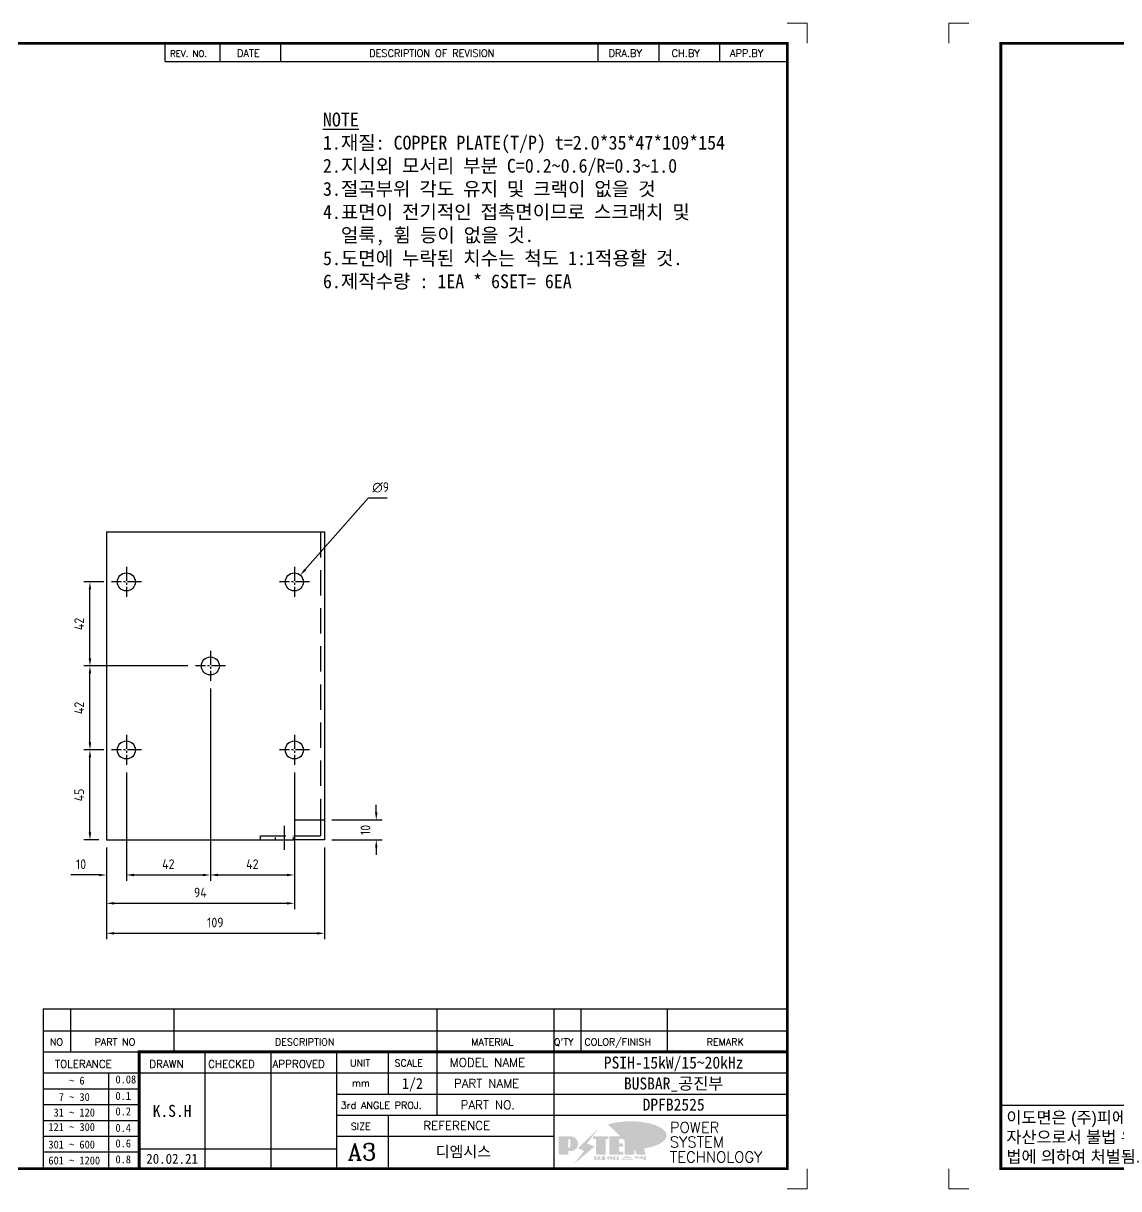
# Model space of a CAD drawing. Header units: millimetres. Extents: x 24815 to 37444, y -10619 to 6020.
# Drawn here: x 26210 to 26758, y -7723 to -7140 of the extents above; entities that cross this region are included whole.
import ezdxf
from ezdxf.enums import TextEntityAlignment as Align

# ---------------------------------------------------------------- set-up
doc = ezdxf.new("R2010")
doc.units = ezdxf.units.MM
for name, pattern in [('CENTER', [50.8, 31.75, -6.35, 6.35, -6.35]), ('CENTER1', [10, 7, -1, 1, -1]), ('HIDDEN', [9.525, 6.35, -3.175]), ('HIDDENX2', [19.05, 12.7, -6.35])]:
    doc.linetypes.add(name, pattern=pattern)
doc.layers.add('FORMAT-1', color=7, linetype='Continuous')
doc.layers.add('line', color=3, linetype='Continuous')
doc.styles.add('h1', font='')
doc.styles.add('HAN', font='')
doc.styles.add('RC', font='ROMANC.SHX')
doc.styles.add('ROMANT', font='romant')
doc.styles.add('RT', font='ROMANT.SHX', dxfattribs={"oblique": 15})
doc.styles.get("Standard").update_dxf_attribs({"font": 'ISOCP.SHX', "bigfont": 'WHGTXT.SHX'})
doc.styles.get('h1').set_extended_font_data('New Gulim')
doc.styles.get('HAN').set_extended_font_data('GulimChe')
doc.dimstyles.new('PS-1.5', dxfattribs={"dimscale": 1.5, "dimtxt": 3.2, "dimasz": 2.5, "dimexe": 2, "dimexo": 2.5, "dimgap": 2, "dimtad": 1, "dimtoh": 1, "dimrnd": 0.05, "dimzin": 12, "dimdsep": 46, "dimtxsty": 'Standard', "dimcen": 0, "dimclrt": 2, "dimazin": 3, "dimtfac": 1, "dimtofl": 0, "dimtmove": 0, "dimatfit": 3, "dimfxl": 0.18, "dimtolj": 1, "dimtzin": 0, "dimarcsym": 0})

# ---------------------------------------------------------------- blocks, each defined once
blk = doc.blocks.new('no3')
at = {"color": 180}
for p, q in [((0, 5.5), (0, 0)), ((0, 5.5), (186, 5.5)), ((6.79, 5.5), (6.79, 0)), ((32.74, 0.11), (32.74, 5.5)), ((98.4, 5.5), (98.4, 0)), ((127.61, 5.5), (127.61, 0)), ((134.43, 5.5), (134.43, 0)), ((155.98, 5.5), (155.98, 0))]:
    blk.add_line(p, q, dxfattribs=at)
at = {"color": 2, "style": 'RT', "oblique": 15}
blk.add_attdef('NO', text='', height=1.74, dxfattribs=at).set_placement((3.38, 2.51), align=Align.MIDDLE_CENTER)
at = {"color": 2, "style": 'HAN'}
for tag, p in [('PART-NO', (19.76, 2.75)), ('MATERIAL', (111.38, 2.75)), ("Q'TY", (131.02, 2.75)), ('COLOR/FINISH', (145.2, 2.75)), ('REMARK', (170.76, 2.75))]:
    blk.add_attdef(tag, text='', height=2.9, dxfattribs=at).set_placement(p, align=Align.MIDDLE_CENTER)
blk.add_attdef('DESCRIPTION', text='', height=2.9, dxfattribs=at).set_placement((34.51, 2.75), align=Align.MIDDLE_LEFT)
blk = doc.blocks.new('t3')
for p, q in [((0, 15.88), (46.25, 15.88)), ((0, 15.88), (0, 0)), ((46.25, 15.88), (46.25, 0)), ((0, 0), (46.25, 0))]:
    blk.add_line(p, q)
at = {"color": 1, "style": 'h1'}
for s, p in [('이도면은 (주)피에스텍의', (1.4, 11.29)), ('자산으로서 불법 유출시', (1.4, 6.41)), ('법에 의하여 처벌됨.', (1.4, 1.52))]:
    blk.add_text(s, height=3, dxfattribs=at).set_placement(p)
blk = doc.blocks.new('new LOGO')
at = {"layer": 'line'}
h = blk.add_hatch(color=250, dxfattribs=at)
h.paths.add_polyline_path([(44.5, 69.4), (46.6, 69.4, -0.129793), (52, 68, 0.221832), (43.6, 71.9), (41.5, 71.9), (41.5, 27.9), (43.6, 27.9, 0.02048), (44.5, 28)], flags=17)
h.paths.add_polyline_path([(44.5, 13.9), (57.3, 13.9, 0.72362), (77.1, 73.9, -0.679777), (54.3, 16.4), (41.5, 16.4), (41.5, -0.1), (3, -0.1), (3, -2.6), (44.5, -2.6)])
h.paths.add_polyline_path([(117.9, 14.2), (71.5, -44.4), (77.1, -39.6), (120.8, 15.6), (92, 28.9), (173.3, 106), (177.5, 111.4), (89.1, 27.6)])
h.paths.add_polyline_path([(162.7, 71.9), (162.7, 69.4), (172.5, 69.4), (172.5, 71.9)], flags=17)
h.paths.add_polyline_path([(217.7, 69.4), (230.5, 69.4), (230.5, 80.4), (227.5, 80.4), (227.5, 71.9), (214.7, 71.9), (214.7, -0.1), (175.5, -0.1), (175.5, -2.6), (217.7, -2.6)])
h.paths.add_polyline_path([(297.8, 46.6), (294.8, 46.6), (294.8, 37.4), (276, 37.4), (276, 10.9), (279, 10.9), (279, 34.9), (297.8, 34.9)])
h.paths.add_polyline_path([(300, 8.4), (297, 8.4), (297, -0.1), (237.5, -0.1), (237.5, -2.6), (300, -2.6)])
h.paths.add_polyline_path([(297.8, 80.4), (294.8, 80.4), (294.8, 71.9), (276, 71.9), (276, 49.1), (279, 49.1), (279, 69.4), (297.8, 69.4)])
h.paths.add_polyline_path([(350.2, 80.4), (347.2, 80.4), (347.2, 61.6), (350.2, 63.5)])
h.paths.add_polyline_path([(350.2, 26.7), (347.2, 35.2), (347.2, -0.1), (308.5, -0.1), (308.5, -2.6), (350.2, -2.6)])
h.paths.add_polyline_path([(402.7, 80.4), (396.5, 80.4), (379.6, 66.8), (400.5, -0.1), (361.8, -0.1), (362.7, -2.6), (403.5, -2.6), (382.6, 64.3)])
blk.add_hatch(color=5, dxfattribs=at).paths.add_polyline_path([(166.3, 35), (131, 49), (180.4, 112.7), (92, 28.9), (120.8, 15.6), (74.4, -43)])
h = blk.add_hatch(color=253, dxfattribs=at)
edge = h.paths.add_edge_path()
edge.add_ellipse((333.9, 86.4), major_axis=(-165.9, 0), ratio=0.39426, start_angle=111.5127, end_angle=334.469)
edge.add_ellipse((314.1, 81.2), major_axis=(-153.7, 0), ratio=0.40699, start_angle=121.3066, end_angle=327.7437, ccw=False)
edge.add_line((394, 27.8), (394.7, 25.6))
h = blk.add_hatch(color=1, dxfattribs=at)
h.paths.add_polyline_path([(41.5, 16.4), (54.3, 16.4, 1), (54.3, 82.9), (0, 82.9), (0, -0.1), (41.5, -0.1)])
h.paths.add_polyline_path([(41.5, 27.9), (41.5, 71.9), (43.6, 71.9, -0.414214), (54.6, 60.9), (54.6, 38.9, -0.414214), (43.6, 27.9)], flags=16)
h.paths.add_polyline_path([(214.7, 71.9), (227.5, 71.9), (227.5, 82.9), (159.7, 82.9), (159.7, 71.9), (172.5, 71.9), (172.5, -0.1), (214.7, -0.1)])
h.paths.add_polyline_path([(276, 37.4), (294.8, 37.4), (294.8, 49.1), (276, 49.1), (276, 71.9), (294.8, 71.9), (294.8, 82.9), (234.5, 82.9), (234.5, -0.1), (297, -0.1), (297, 10.9), (276, 10.9)])
h.paths.add_polyline_path([(347.2, 35.2), (359.7, -0.1), (400.5, -0.1), (379.6, 66.8), (399.7, 82.9), (380.6, 82.9), (347.2, 61.6), (347.2, 82.9), (305.5, 82.9), (305.5, -0.1), (347.2, -0.1)])
h = blk.add_hatch(color=250, dxfattribs=at)
edge = h.paths.add_edge_path()
edge.add_ellipse((237.8, -17.6), major_axis=(-14.3, 0), ratio=0.526336, start_angle=192.2456, end_angle=269.0748)
edge.add_line((238.1, -10.1), (237.6, -10.1))
edge.add_ellipse((237.8, -17.6), major_axis=(-14.3, 0), ratio=0.526336, start_angle=270.9252, end_angle=449.0748)
edge.add_line((237.6, -25.1), (238.1, -25.1))
edge.add_ellipse((237.8, -17.6), major_axis=(-14.3, 0), ratio=0.526336, start_angle=450.9252, end_angle=527.7544)
edge.add_line((251.7, -19.2), (254.1, -19.2))
edge.add_line((254.1, -19.2), (254.1, -27.1))
edge.add_line((254.1, -27.1), (263.1, -27.1))
edge.add_line((263.1, -27.1), (263.1, -10.1))
edge.add_line((263.1, -10.1), (254.1, -10.1))
edge.add_line((254.1, -10.1), (254.1, -16))
edge.add_line((254.1, -16), (251.7, -16))
h.paths.add_polyline_path([(241, -16.4), (241, -18.7, -1), (234.4, -18.7), (234.4, -16.4, -1)], flags=16)
h.paths.add_polyline_path([(278.2, -10.1), (268.1, -10.1), (268.1, -27.1), (278.2, -27.1)])
h.paths.add_polyline_path([(310.3, -10.1), (310.3, -11.1, -0.157169), (289.3, -17.5), (294, -19.9, 0.128407), (316.3, -15.9, 0.128407), (338.6, -19.9), (343.3, -17.5, -0.157169), (322.2, -11.1), (322.2, -10.1)])
h.paths.add_polyline_path([(342.1, -25.1), (342.1, -22.3), (290.4, -22.3), (290.4, -25.1)])
h.paths.add_polyline_path([(352, -10.1), (352, -16.2, 0.414214), (354, -18.2), (378.7, -18.2), (378.7, -19.6), (390.2, -19.6), (390.2, -10.1), (378.7, -10.1), (378.7, -13.6), (374.7, -13.6), (374.7, -15.1), (378.7, -15.1), (378.7, -16.2), (364.7, -16.2), (364.7, -15.1), (371.2, -15.1), (371.2, -13.6), (364.7, -13.6), (364.7, -12.6), (374.7, -12.6), (374.7, -10.1)])
h.paths.add_polyline_path([(393.8, -10.1), (393.8, -19.6), (405, -19.6), (405, -10.1)])
h.paths.add_polyline_path([(405, -27.1), (405, -20.9), (356.8, -20.9), (356.8, -23), (391.8, -23), (391.8, -27.1)])
h.paths.add_polyline_path([(200.4, -10.1), (200.4, -22.3), (193.2, -22.3), (193.2, -12.6), (196.6, -12.6), (196.6, -10.1), (161, -10.1), (161, -12.6), (164.5, -12.6), (164.5, -22.3), (161, -22.3), (161, -25.1), (200.4, -25.1), (200.4, -27.1), (213.9, -27.1), (213.9, -10.1)])
h.paths.add_polyline_path([(182, -12.6), (175.6, -12.6), (175.6, -22.3), (182, -22.3)], flags=17)
blk = doc.blocks.new('format-3')
at = {"color": 3, "lineweight": 9}
for p, q in [((0, 286.3), (0, 291.3)), ((5, 291.3), (0, 291.3)), ((414.5, 291.3), (419.5, 291.3)), ((419.5, 286.3), (419.5, 291.3)), ((0, 5), (0, 0)), ((419.5, 5), (419.5, 0)), ((5, 0), (0, 0)), ((414.5, 0), (419.5, 0))]:
    blk.add_line(p, q, dxfattribs=at)
at = {"color": 180}
for p, q in [((258.97, 281.75), (258.97, 286.3)), ((272.71, 281.75), (272.71, 286.3)), ((287.94, 281.75), (287.94, 286.3)), ((367.22, 281.75), (367.22, 286.3)), ((382.45, 281.75), (382.45, 286.3)), ((397.61, 281.75), (397.61, 286.3)), ((258.97, 281.75), (414.5, 281.75)), ((228.5, 39.49), (228.5, 5)), ((228.5, 39.49), (414.5, 39.49)), ((235.29, 39.49), (235.29, 34.21)), ((261.24, 34.21), (261.24, 39.49)), ((326.9, 39.49), (326.9, 34.21)), ((356.11, 39.49), (356.11, 34.21)), ((362.93, 39.49), (362.93, 34.21)), ((384.48, 39.49), (384.48, 34.21)), ((228.5, 34.21), (252.48, 34.21)), ((268.96, 5), (268.96, 34.21)), ((285.45, 5), (285.45, 34.21)), ((301.94, 5), (301.94, 34.21)), ((314.72, 34.21), (314.72, 23.65)), ((326.9, 34.21), (326.9, 18.37)), ((356.11, 34.21), (356.11, 5)), ((228.5, 28.93), (252.48, 28.93)), ((244.89, 5.23), (244.89, 28.93)), ((252.48, 28.93), (414.5, 28.93)), ((228.5, 24.98), (252.48, 24.98)), ((301.94, 23.65), (414.5, 23.65)), ((228.5, 21.03), (252.48, 21.03)), ((301.94, 18.37), (414.5, 18.37)), ((314.72, 18.37), (314.72, 5)), ((228.5, 17.08), (252.48, 17.08)), ((228.5, 13.13), (252.48, 13.13)), ((301.94, 13.09), (356.11, 13.09)), ((228.5, 9.18), (252.48, 9.18)), ((252.48, 9.95), (301.94, 9.95))]:
    blk.add_line(p, q, dxfattribs=at)
at = {"const_width": 0.7}
blk.add_lwpolyline([(252.48, 5), (252.48, 34.21), (414.5, 34.21)], dxfattribs=at)
at = {"layer": 'FORMAT-1', "const_width": 0.7}
blk.add_lwpolyline([(13, 5), (13, 286.3), (414.5, 286.3), (414.5, 5)], close=True, dxfattribs=at)
blk.add_blockref('t3', (13, 5))
at = {"xscale": 0.05400000000000027, "yscale": 0.05400000000000027, "zscale": 0.05400000000000027}
blk.add_blockref('new LOGO', (357.35, 8.65), dxfattribs=at)
at = {"color": 2}
for s, height, style, p in [('REV. NO.', 1.56, 'RC', (260.23, 282.95)), ('DATE', 1.788, 'RC', (276.95, 282.94)), ('DESCRIPTION OF REVISION', 1.7875, 'RC', (309.98, 282.94)), ('DRA.BY', 1.788, 'RC', (369.83, 282.94)), ('CH.BY', 1.788, 'RC', (385.59, 282.94)), ('APP.BY', 1.788, 'RC', (400.18, 282.94)), ('COLOR/FINISH', 1.7424, 'RC', (363.8, 35.83)), ('NO', 1.742, 'RC', (230.16, 35.83)), ('PART NO', 1.742, 'RC', (241.36, 35.83)), ('DESCRIPTION', 1.7424, 'RC', (286.43, 35.83)), ('MATERIAL', 1.742, 'RC', (335.52, 35.83)), ("Q'TY", 1.742, 'RC', (356.17, 35.83)), ('REMARK', 1.742, 'RC', (394.37, 35.83)), (' TOLERANCE', 1.9, 'RC', (230.11, 30.22)), ('DRAWN', 1.9, 'RC', (255, 30.22)), ('CHECKED', 1.9, 'RC', (269.71, 30.22)), ('APPROVED', 1.9, 'RC', (285.8, 30.22)), ('UNIT', 1.742, 'RC', (305.19, 30.55)), ('SCALE', 1.742, 'RC', (316.32, 30.55)), ('MODEL NAME', 2.178, 'RC', (330.12, 30.46)), ('    ~ 6', 2, 'HAN', (229.8, 26.03)), ('0.08', 2, 'HAN', (246.57, 26.31)), ('mm', 1.742, 'RC', (305.67, 25.56)), ('PART NAME', 2.178, 'RC', (331.17, 25.24)), ('  7 ~ 30', 2, 'HAN', (229.8, 21.91)), ('0.1', 2, 'HAN', (246.57, 22.2)), ('3rd ANGLE PROJ.', 1.7424, 'RC', (302.87, 19.97)), ('PART NO.', 2.178, 'RC', (332.84, 19.85)), (' 31 ~ 120', 2, 'HAN', (229.8, 18.04)), ('0.2', 2, 'HAN', (246.57, 18.32)), ('121 ~ 300', 2, 'HAN', (229.8, 14.42)), ('0.4', 2, 'HAN', (246.57, 14.2)), ('SIZE', 1.742, 'RC', (305.39, 14.71)), ('REFERENCE', 2.178, 'RC', (323.52, 14.69)), ('301 ~ 600', 2, 'HAN', (229.8, 10.04)), ('0.6', 2, 'HAN', (246.57, 10.32)), ('601 ~ 1200', 2, 'HAN', (229.8, 6.05)), ('0.8', 2, 'HAN', (246.57, 6.33))]:
    blk.add_text(s, height=height, dxfattribs=dict(at, style=style)).set_placement(p)
at = {"style": 'ROMANT'}
for s, p in [('POWER', (385.15, 13.96)), ('SYSTEM', (385.15, 10.31)), ('TECHNOLOGY', (385.15, 6.56))]:
    blk.add_text(s, height=2.7, dxfattribs=at).set_placement(p)
at = {"color": 2, "lineweight": 25, "style": 'RC'}
blk.add_text('A3', height=4.182, dxfattribs=at).set_placement((304.61, 7.14))
at = {"style": 'HAN'}
for tag, height, p in [('MODEL-NAME', 3, (386.1, 31.53)), ('SCALE', 2.7, (320.81, 26.29)), ('PART-NAME', 3, (386.1, 26.29)), ('DRA-BY', 3, (260.72, 19.44)), ('CH-BY', 3, (277.21, 19.44)), ('APP-BY', 3, (293.7, 19.44)), ('PART-NO', 3, (386.1, 21.01)), ('CH-DATE', 2.5, (277.21, 7.47)), ('관련업체', 3, (333.52, 9.26)), ('DRA-DATE', 2.5, (260.72, 7.47)), ('APP-DATE', 2.5, (293.7, 7.47))]:
    blk.add_attdef(tag, text='', height=height, dxfattribs=at).set_placement(p, align=Align.MIDDLE_CENTER)
blk = doc.blocks.new('*D1265')
at = {"color": 0, "lineweight": -2, "transparency": 16777216}
for p, q in [((26250.72, -7503.39), (26240.77, -7503.39)), ((26243.77, -7544.64), (26243.77, -7507.14)), ((26248.22, -7548.39), (26240.77, -7548.39))]:
    blk.add_line(p, q, dxfattribs=at)
at = {"color": 0, "transparency": 16777216}
for points in [[(26243.14, -7507.14), (26244.39, -7507.14), (26243.77, -7503.39)], [(26243.14, -7544.64), (26244.39, -7544.64), (26243.77, -7548.39)]]:
    blk.add_solid(points, dxfattribs=at)
at = {"layer": 'Defpoints', "color": 0, "transparency": 16777216}
for p in [(26243.77, -7503.39), (26254.47, -7503.39), (26251.97, -7548.39, 0)]:
    blk.add_point(p, dxfattribs=at)
at = {"color": 2, "transparency": 16777216, "insert": (26238.37, -7525.89), "char_height": 4.8, "attachment_point": 5, "rotation": 90}
blk.add_mtext('\\A1;45', dxfattribs=at)
blk = doc.blocks.new('*D1266')
at = {"color": 0, "lineweight": -2, "transparency": 16777216}
for p, q in [((26292.72, -7461.39), (26240.77, -7461.39)), ((26243.77, -7499.64), (26243.77, -7465.14)), ((26250.72, -7503.39), (26240.77, -7503.39))]:
    blk.add_line(p, q, dxfattribs=at)
at = {"color": 0, "transparency": 16777216}
for points in [[(26243.14, -7465.14), (26244.39, -7465.14), (26243.77, -7461.39)], [(26243.14, -7499.64), (26244.39, -7499.64), (26243.77, -7503.39)]]:
    blk.add_solid(points, dxfattribs=at)
at = {"layer": 'Defpoints', "color": 0, "transparency": 16777216}
for p in [(26243.77, -7461.39), (26296.47, -7461.39), (26254.47, -7503.39)]:
    blk.add_point(p, dxfattribs=at)
at = {"color": 2, "transparency": 16777216, "insert": (26238.37, -7482.39), "char_height": 4.8, "attachment_point": 5, "rotation": 90}
blk.add_mtext('\\A1;42', dxfattribs=at)
blk = doc.blocks.new('*D1267')
at = {"color": 0, "lineweight": -2, "transparency": 16777216}
for p, q in [((26250.72, -7419.39), (26240.77, -7419.39)), ((26243.77, -7457.64), (26243.77, -7423.14)), ((26292.72, -7461.39), (26240.77, -7461.39))]:
    blk.add_line(p, q, dxfattribs=at)
at = {"color": 0, "transparency": 16777216}
for points in [[(26243.14, -7423.14), (26244.39, -7423.14), (26243.77, -7419.39)], [(26243.14, -7457.64), (26244.39, -7457.64), (26243.77, -7461.39)]]:
    blk.add_solid(points, dxfattribs=at)
at = {"layer": 'Defpoints', "color": 0, "transparency": 16777216}
for p in [(26243.77, -7419.39), (26254.47, -7419.39), (26296.47, -7461.39)]:
    blk.add_point(p, dxfattribs=at)
at = {"color": 2, "transparency": 16777216, "insert": (26238.37, -7440.39), "char_height": 4.8, "attachment_point": 5, "rotation": 90}
blk.add_mtext('\\A1;42', dxfattribs=at)
blk = doc.blocks.new('*D1268')
at = {"color": 0, "lineweight": -2, "transparency": 16777216}
for p, q in [((26261.97, -7514.64), (26261.97, -7568.89)), ((26251.97, -7552.14), (26251.97, -7568.89)), ((26248.22, -7565.89), (26234.14, -7565.89)), ((26265.72, -7565.89), (26269.47, -7565.89))]:
    blk.add_line(p, q, dxfattribs=at)
at = {"color": 0, "transparency": 16777216}
for points in [[(26248.22, -7565.26), (26248.22, -7566.51), (26251.97, -7565.89)], [(26265.72, -7565.26), (26265.72, -7566.51), (26261.97, -7565.89)]]:
    blk.add_solid(points, dxfattribs=at)
at = {"layer": 'Defpoints', "color": 0, "transparency": 16777216}
for p in [(26261.97, -7510.89), (26251.97, -7548.39, 0), (26261.97, -7565.89)]:
    blk.add_point(p, dxfattribs=at)
at = {"color": 2, "transparency": 16777216, "insert": (26239.3, -7560.49), "char_height": 4.8, "attachment_point": 5}
blk.add_mtext('\\A1;10', dxfattribs=at)
blk = doc.blocks.new('*D1269')
at = {"color": 0, "lineweight": -2, "transparency": 16777216}
for p, q in [((26303.97, -7472.64), (26303.97, -7568.89)), ((26261.97, -7514.64), (26261.97, -7568.89)), ((26265.72, -7565.89), (26300.22, -7565.89))]:
    blk.add_line(p, q, dxfattribs=at)
at = {"color": 0, "transparency": 16777216}
for points in [[(26265.72, -7565.26), (26265.72, -7566.51), (26261.97, -7565.89)], [(26300.22, -7565.26), (26300.22, -7566.51), (26303.97, -7565.89)]]:
    blk.add_solid(points, dxfattribs=at)
at = {"layer": 'Defpoints', "color": 0, "transparency": 16777216}
for p in [(26303.97, -7468.89), (26261.97, -7510.89), (26303.97, -7565.89)]:
    blk.add_point(p, dxfattribs=at)
at = {"color": 2, "transparency": 16777216, "insert": (26282.97, -7560.49), "char_height": 4.8, "attachment_point": 5}
blk.add_mtext('\\A1;42', dxfattribs=at)
blk = doc.blocks.new('*D1270')
at = {"color": 0, "lineweight": -2, "transparency": 16777216}
for p, q in [((26303.97, -7472.64), (26303.97, -7568.89)), ((26345.97, -7514.64), (26345.97, -7568.89)), ((26307.72, -7565.89), (26342.22, -7565.89))]:
    blk.add_line(p, q, dxfattribs=at)
at = {"color": 0, "transparency": 16777216}
for points in [[(26307.72, -7565.26), (26307.72, -7566.51), (26303.97, -7565.89)], [(26342.22, -7565.26), (26342.22, -7566.51), (26345.97, -7565.89)]]:
    blk.add_solid(points, dxfattribs=at)
at = {"layer": 'Defpoints', "color": 0, "transparency": 16777216}
for p in [(26303.97, -7468.89), (26345.97, -7510.89), (26345.97, -7565.89)]:
    blk.add_point(p, dxfattribs=at)
at = {"color": 2, "transparency": 16777216, "insert": (26324.97, -7560.49), "char_height": 4.8, "attachment_point": 5}
blk.add_mtext('\\A1;42', dxfattribs=at)
blk = doc.blocks.new('*D1271')
at = {"color": 0, "lineweight": -2, "transparency": 16777216}
for p, q in [((26251.97, -7552.14), (26251.97, -7583.04)), ((26345.97, -7552.14), (26345.97, -7583.04)), ((26255.72, -7580.04), (26342.22, -7580.04))]:
    blk.add_line(p, q, dxfattribs=at)
at = {"color": 0, "transparency": 16777216}
for points in [[(26255.72, -7579.42), (26255.72, -7580.67), (26251.97, -7580.04)], [(26342.22, -7579.42), (26342.22, -7580.67), (26345.97, -7580.04)]]:
    blk.add_solid(points, dxfattribs=at)
at = {"layer": 'Defpoints', "color": 0, "transparency": 16777216}
for p in [(26251.97, -7548.39, 0), (26345.97, -7548.39), (26345.97, -7580.04)]:
    blk.add_point(p, dxfattribs=at)
at = {"color": 2, "transparency": 16777216, "insert": (26298.97, -7574.64), "char_height": 4.8, "attachment_point": 5}
blk.add_mtext('\\A1;94', dxfattribs=at)
blk = doc.blocks.new('*D1272')
at = {"color": 0, "lineweight": -2, "transparency": 16777216}
for p, q in [((26251.97, -7552.14), (26251.97, -7598.04)), ((26360.97, -7552.14), (26360.97, -7598.04)), ((26255.72, -7595.04), (26357.22, -7595.04))]:
    blk.add_line(p, q, dxfattribs=at)
at = {"color": 0, "transparency": 16777216}
for points in [[(26255.72, -7594.42), (26255.72, -7595.67), (26251.97, -7595.04)], [(26357.22, -7594.42), (26357.22, -7595.67), (26360.97, -7595.04)]]:
    blk.add_solid(points, dxfattribs=at)
at = {"layer": 'Defpoints', "color": 0, "transparency": 16777216}
for p in [(26251.97, -7548.39, 0), (26360.97, -7548.39), (26360.97, -7595.04)]:
    blk.add_point(p, dxfattribs=at)
at = {"color": 2, "transparency": 16777216, "insert": (26306.47, -7589.64), "char_height": 4.8, "attachment_point": 5}
blk.add_mtext('\\A1;109', dxfattribs=at)
blk = doc.blocks.new('*D1273')
at = {"color": 0, "lineweight": -2, "transparency": 16777216}
for p, q in [((26386.92, -7534.64), (26386.92, -7530.89)), ((26364.72, -7538.39), (26389.92, -7538.39)), ((26364.72, -7548.39), (26389.92, -7548.39)), ((26386.92, -7552.14), (26386.92, -7555.89))]:
    blk.add_line(p, q, dxfattribs=at)
at = {"color": 0, "transparency": 16777216}
for points in [[(26386.29, -7534.64), (26387.54, -7534.64), (26386.92, -7538.39)], [(26386.29, -7552.14), (26387.54, -7552.14), (26386.92, -7548.39)]]:
    blk.add_solid(points, dxfattribs=at)
at = {"layer": 'Defpoints', "color": 0, "transparency": 16777216}
for p in [(26360.97, -7538.39), (26386.92, -7538.39), (26360.97, -7548.39)]:
    blk.add_point(p, dxfattribs=at)
at = {"color": 2, "transparency": 16777216, "insert": (26381.52, -7543.39), "char_height": 4.8, "attachment_point": 5, "rotation": 90}
blk.add_mtext('\\A1;10', dxfattribs=at)
blk = doc.blocks.new('*D1274')
at = {"color": 0, "lineweight": -2, "transparency": 16777216}
for p, q in [((26382.83, -7377.54), (26351.42, -7413.2)), ((26392.41, -7377.54), (26382.83, -7377.54))]:
    blk.add_line(p, q, dxfattribs=at)
at = {"color": 0, "transparency": 16777216}
blk.add_solid([(26350.95, -7412.79), (26351.89, -7413.61), (26348.94, -7416.02)], dxfattribs=at)
at = {"layer": 'Defpoints', "color": 0, "transparency": 16777216}
for p in [(26348.94, -7416.02), (26342.99, -7422.77)]:
    blk.add_point(p, dxfattribs=at)
at = {"color": 2, "transparency": 16777216, "insert": (26389.12, -7372.14), "char_height": 4.8, "attachment_point": 5}
blk.add_mtext('\\A1;∅9', dxfattribs=at)

msp = doc.modelspace()

# ---------------------------------------------------------------- linework, layer by layer
at = {"color": 6}
for p, q in [((26251.96569, -7394.39186), (26251.96569, -7548.39186, -0.00001)), ((26251.96569, -7394.39186, 0.00071), (26360.96569, -7394.39186, 0.00071)), ((26360.96569, -7394.39186), (26360.96569, -7538.39186, -0.00001)), ((26345.96569, -7538.39186, -0.00001), (26360.96569, -7538.39186, -0.00001)), ((26345.96569, -7538.39186, -0.00001), (26345.96569, -7548.39186, -0.00001)), ((26358.96569, -7538.39186, 0.00071), (26358.96569, -7546.39186, 0.00071)), ((26360.96569, -7538.39186, 0.00071), (26360.96569, -7548.39186, 0.00071)), ((26251.96569, -7548.39186, -0.00001), (26345.96569, -7548.39186, -0.00001)), ((26345.96569, -7546.39186, 0.00071), (26358.96569, -7546.39186, 0.00071)), ((26360.96569, -7548.39186, 0.00071), (26345.96569, -7548.39186, 0.00071))]:
    msp.add_line(p, q, dxfattribs=at)
at = {"color": 2, "linetype": 'HIDDENX2'}
for p, q in [((26358.96569, -7394.39186), (26358.96569, -7538.39186, -0.00001)), ((26328.96569, -7548.39186, 0.00071), (26328.96569, -7546.39186, 0.00071)), ((26328.96569, -7546.39186, 0.00071), (26345.96569, -7546.39186, 0.00071))]:
    msp.add_line(p, q, dxfattribs=at)
at = {"color": 1, "linetype": 'CENTER1'}
for p, q in [((26261.96569, -7411.89186), (26261.96569, -7426.89186)), ((26345.96569, -7411.89186), (26345.96569, -7426.89186)), ((26269.46569, -7419.39186), (26254.46569, -7419.39186)), ((26353.46569, -7419.39186), (26338.46569, -7419.39186)), ((26303.96569, -7453.89186), (26303.96569, -7468.89186)), ((26311.46569, -7461.39186), (26296.46569, -7461.39186)), ((26261.96569, -7495.89186), (26261.96569, -7510.89186)), ((26345.96569, -7495.89186), (26345.96569, -7510.89186)), ((26269.46569, -7503.39186), (26254.46569, -7503.39186)), ((26353.46569, -7503.39186), (26338.46569, -7503.39186))]:
    msp.add_line(p, q, dxfattribs=at)
at = {"color": 1, "linetype": 'CENTER', "ltscale": 3}
msp.add_line((26340.96569, -7553.39186, 0.00071), (26340.96569, -7541.39186, 0.00071), dxfattribs=at)
at = {"color": 2, "linetype": 'HIDDEN', "ltscale": 0.2}
for p, q in [((26336.46569, -7548.39186, 0.0007), (26336.46569, -7546.39186, 0.0007)), ((26345.46569, -7548.39186, 0.0007), (26345.46569, -7546.39186, 0.0007))]:
    msp.add_line(p, q, dxfattribs=at)
at = {"color": 6}
for centre in [(26261.96569, -7419.39186), (26345.96569, -7419.39186), (26303.96569, -7461.39186), (26261.96569, -7503.39186), (26345.96569, -7503.39186)]:
    msp.add_circle(centre, 4.5, dxfattribs=at)

# ---------------------------------------------------------------- block references
ref = msp.add_blockref('format-3', (25763.39905, -7722.71426), dxfattribs=dict(xscale=2, yscale=2, zscale=2))
ref.add_attrib('DRA-DATE', '20.02.21', dxfattribs={"height": 5, "style": 'HAN'}).set_placement((26284.83912, -7707.76426), align=Align.MIDDLE_CENTER)
ref.add_attrib('DRA-BY', 'K.S.H', dxfattribs={"height": 6, "style": 'HAN'}).set_placement((26284.83912, -7683.83002), align=Align.MIDDLE_CENTER)
ref.add_attrib('MODEL-NAME', 'PSIH-15kW/15~20kHz', dxfattribs={"lineweight": 35, "height": 6, "style": 'HAN'}).set_placement((26535.59002, -7659.66404), align=Align.MIDDLE_CENTER)
ref.add_attrib('PART-NAME', 'BUSBAR_공진부', dxfattribs={"lineweight": 35, "height": 6, "style": 'HAN'}).set_placement((26535.59002, -7670.12578), align=Align.MIDDLE_CENTER)
ref.add_attrib('PART-NO', 'DPFB2525', dxfattribs={"lineweight": 35, "height": 6, "style": 'HAN'}).set_placement((26535.59002, -7680.68578), align=Align.MIDDLE_CENTER)
ref.add_attrib('SCALE', '1/2', dxfattribs={"height": 5.4, "style": 'HAN'}).set_placement((26405.01524, -7670.12578), align=Align.MIDDLE_CENTER)
ref.add_attrib('관련업체', '디엠시스', dxfattribs={"height": 5.5, "style": 'HAN'}).set_placement((26430.44565, -7704.18889), align=Align.MIDDLE_CENTER)
ref = msp.add_blockref('format-3', (26673.15983, -7722.71426), dxfattribs=dict(xscale=2, yscale=2, zscale=2))
ref.add_attrib('DRA-DATE', '20.02.21', dxfattribs={"height": 5, "style": 'HAN'}).set_placement((27194.5999, -7707.76426), align=Align.MIDDLE_CENTER)
ref.add_attrib('DRA-BY', 'K.S.H', dxfattribs={"height": 6, "style": 'HAN'}).set_placement((27194.5999, -7683.83002), align=Align.MIDDLE_CENTER)
ref.add_attrib('MODEL-NAME', 'PSIH-15kW/15~20kHz', dxfattribs={"lineweight": 35, "height": 6, "style": 'HAN'}).set_placement((27445.3508, -7659.66404), align=Align.MIDDLE_CENTER)
ref.add_attrib('PART-NAME', 'BUSBAR_공진부', dxfattribs={"lineweight": 35, "height": 6, "style": 'HAN'}).set_placement((27445.3508, -7670.12578), align=Align.MIDDLE_CENTER)
ref.add_attrib('PART-NO', 'DPFB2526', dxfattribs={"lineweight": 35, "height": 6, "style": 'HAN'}).set_placement((27445.3508, -7680.68578), align=Align.MIDDLE_CENTER)
ref.add_attrib('SCALE', '1/2', dxfattribs={"height": 5.4, "style": 'HAN'}).set_placement((27314.77602, -7670.12578), align=Align.MIDDLE_CENTER)
ref.add_attrib('관련업체', '디엠시스', dxfattribs={"height": 5.5, "style": 'HAN'}).set_placement((27340.20644, -7704.18889), align=Align.MIDDLE_CENTER)
at = {"xscale": 2, "yscale": 2, "zscale": 2}
msp.add_blockref('no3', (26220.39905, -7643.72578), dxfattribs=at)

# ---------------------------------------------------------------- texts
at = {"color": 2, "insert": (26360.27837, -7184.75544), "char_height": 6.93, "width": 278.9893215, "attachment_point": 1, "style": 'HAN'}
msp.add_mtext('{\\LNOTE\\P}1.재질: COPPER PLATE(T/P) t=2.0*35*47*109*154\\P2.지시외 모서리 부분 C=0.2~0.6/R=0.3~1.0\\P3.절곡부위 각도 유지 및 크랙이 없을 것\\P4.표면이 전기적인 접촉면이므로 스크래치 및\\P  얼룩, 휨 등이 없을 것.\\P5.도면에 누락된 치수는 척도 1:1적용할 것.\\P{\\C1;6.제작수량 : 1EA * 6SET= 6EA}', dxfattribs=at)

# ---------------------------------------------------------------- dimensions: what is measured, and where the dimension line sits
dim = msp.add_diameter_dim_2p(p1=(26342.99126, -7422.76865), p2=(26348.94012, -7416.01506), dimstyle='PS-1.5')
dim.commit()
dim.dimension.update_dxf_attribs({"geometry": '*D1274', "text_midpoint": (26389.12056, -7377.54217), "dimtype": 163})
for base, p1, p2, picture, middle in [((26243.76712, -7419.39186), (26296.46569, -7461.39186), (26254.46569, -7419.39186), '*D1267', (26238.36665, -7440.39186)), ((26243.76712, -7461.39186), (26254.46569, -7503.39186), (26296.46569, -7461.39186), '*D1266', (26238.36665, -7482.39186))]:
    dim = msp.add_linear_dim(base=base, p1=p1, p2=p2, angle=90, dimstyle='PS-1.5', override={"dimtmove": 1})
    dim.commit()
    dim.dimension.update_dxf_attribs({"geometry": picture, "text_midpoint": middle})
for base, p1, p2, picture, middle in [((26303.96569, -7565.888), (26261.96569, -7510.89186), (26303.96569, -7468.89186), '*D1269', (26282.96569, -7560.48752)), ((26345.96569, -7565.888), (26303.96569, -7468.89186), (26345.96569, -7510.89186), '*D1270', (26324.96569, -7560.48752))]:
    dim = msp.add_linear_dim(base=base, p1=p1, p2=p2, dimstyle='PS-1.5', override={"dimtmove": 1})
    dim.commit()
    dim.dimension.update_dxf_attribs({"geometry": picture, "text_midpoint": middle})
dim = msp.add_linear_dim(base=(26243.76712, -7503.39186), p1=(26251.96569, -7548.39186, -0.00001), p2=(26254.46569, -7503.39186), angle=90, dimstyle='PS-1.5')
dim.commit()
dim.dimension.update_dxf_attribs({"geometry": '*D1265', "text_midpoint": (26238.36712, -7525.89186)})
dim = msp.add_linear_dim(base=(26261.96569, -7565.888), p1=(26251.96569, -7548.39186, -0.00001), p2=(26261.96569, -7510.89186), dimstyle='PS-1.5')
dim.commit()
dim.dimension.update_dxf_attribs({"geometry": '*D1268', "text_midpoint": (26239.3038, -7565.888), "dimtype": 160})
dim = msp.add_linear_dim(base=(26386.91685, -7538.39186), p1=(26360.96569, -7548.39186), p2=(26360.96569, -7538.39186), angle=90, dimstyle='PS-1.5')
dim.commit()
dim.dimension.update_dxf_attribs({"geometry": '*D1273', "text_midpoint": (26386.91685, -7543.39186), "dimtype": 160})
for base, p2, picture, middle in [((26345.96569, -7580.04325), (26345.96569, -7548.39183), '*D1271', (26298.96569, -7574.64325)), ((26360.96569, -7595.04325), (26360.96569, -7548.39186), '*D1272', (26306.46569, -7589.64325))]:
    dim = msp.add_linear_dim(base=base, p1=(26251.96569, -7548.39186, -0.00001), p2=p2, dimstyle='PS-1.5')
    dim.commit()
    dim.dimension.update_dxf_attribs({"geometry": picture, "text_midpoint": middle})

doc.saveas('drawing.dxf')
